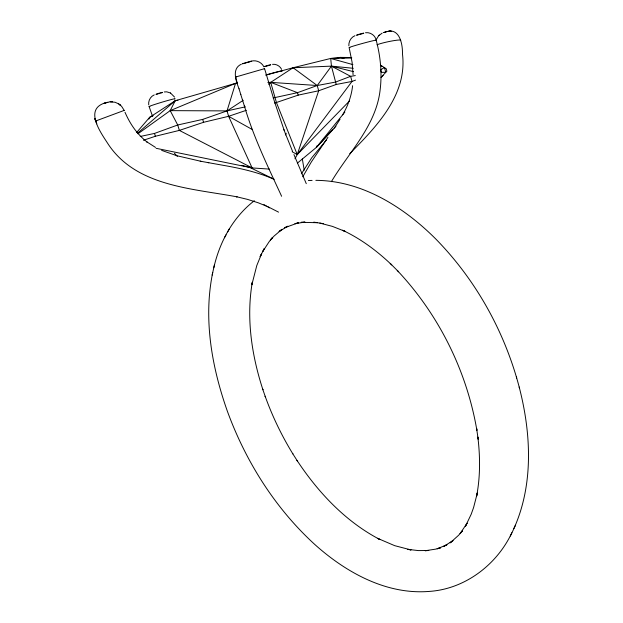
<?xml version="1.0" encoding="UTF-8"?>
<svg xmlns="http://www.w3.org/2000/svg" width="623" height="623" viewBox="0 0 623 623"><rect width="100%" height="100%" fill="white"/><g stroke="black" fill="none" stroke-linecap="round" stroke-linejoin="round"><path stroke-width="0.93" d="M348.841 45.775C348.545 41.57 351.029 37.263 354.97 35.675M352.602 85.709C351.497 96.012 347.868 105.91 342.65 114.819M212.731 272.492C203.137 318.976 211.836 367.344 227.473 411.523C245.945 461.877 275.428 508.656 315.222 544.868C346.186 572.529 386.533 594.949 429.325 591.406C465.038 589.054 496.92 564.687 511.896 532.696M213.798 267.734C219.646 241.895 233.111 217.03 254.348 200.723M212.147 275.093L214.405 265.016M237.394 82.859L235.533 83.365L227.021 110.902L228.61 116.306L252.12 167.93L269.416 169.098M510.276 536.06C534.02 490.317 531.832 435.711 519.185 387.047M376.339 39.529L378.582 35.784L382.148 33.12M284.228 130.472L274.657 102.172L264.58 68.655L235.517 77.057L236.226 76.941M148.874 119.11L149.637 117.334L175.188 100.747L235.533 83.365L237.433 83.311M297.615 162.946L316.344 147.425L317.169 145.665M513.85 528.577L515.439 525.282M285.389 134.973L286.253 133.229M137.956 133.774L170.204 110.637L175.188 100.747L177.952 100.248M302.762 176.768L311.329 161.988L327.947 137.348M294.975 158.748L297.249 154.59L352.011 81.434L355.562 80.11M224.444 237.76L226.04 234.879M227.714 231.834L229.357 228.867M301.431 173.801L311.765 157.751L326.522 139.84M331.381 181.675C349.176 151.747 376.572 125.285 380.24 88.964C382.187 72.034 380.287 54.754 375.692 38.4C373.995 34.569 369.696 32.1 365.53 32.731M340.041 119.211L334.294 128.112M351.691 57.503L340.213 57.394L330.704 58.453L331.444 66.131L317.224 85.522L297.483 92.679L273.178 97.959M332.884 129.584L316.344 147.425L344.862 112.07M264.596 68.662L264.175 68.865M268.871 84.588L270.694 82.353L317.224 85.522L335.571 82.065L350.624 76.333L355.305 75.578M136.624 132.504L149.637 117.334L153.157 115.722M316.344 147.425L335.984 126.158M381.144 77.236L386.875 71.186L386.221 68.717L380.334 65.041M349.783 153.647C376.175 126.967 407.567 94.93 402.458 53.874C402.754 44.365 399.655 27.778 386.852 31.602M381.175 77.493L383.161 75.352M349.487 100.973L297.249 154.59L292.164 151.755M379.337 35.013L378.582 35.784M137.465 133.283L175.188 100.747M96.277 120.722L95.592 121.033L124.203 110.403L121.617 106.346L118.643 103.862L115.084 102.265L110.154 101.806M243.196 100.326L227.021 110.902L202.677 119.406L177.719 124.989L154.496 133.431L140.23 136.468M269.074 83.412L293.083 67.736L330.704 58.453L351.715 58.001M107.841 102.273L105.053 103.099M156.139 148.313L252.12 167.93L179.354 130.402L177.719 124.989L170.204 110.637L235.533 83.365M383.752 32.497L386.774 31.633L385.333 31.983M154.239 94.898C150.431 96.487 148.157 100.794 148.718 104.851M112.584 101.806L109.726 101.853L104.072 103.247L104.968 103.114M241.381 64.185C231.351 68.623 236.109 81.309 239.045 88.824M104.267 103.169C83.848 110.107 101.65 133.875 108.386 144.443C136.569 186.542 192.266 188.411 237.098 196.86L236.39 196.704L247.58 199.399L258.374 202.841L268.303 206.914L278.559 212.139M162.51 92.531C164.199 91.597 154.364 94.478 156.03 94.431M266.169 75.04L293.083 67.736L331.444 66.131L350.624 76.333L352.011 81.434L336.233 84.463L318.68 90.763L298.176 95.132L274.65 103.107M162.268 92.617L160.664 93.139M270.148 65.088C273.629 63.601 260.912 67.284 265.149 66.521M143.43 140.268L155.368 136.266L179.354 130.402L203.55 122.31L228.61 116.306L246.42 110.279M269.416 65.322L268.046 65.742M249.231 61.981C258.397 58.951 235.416 65.61 244.481 63.336M123.72 110.512L124.195 110.388M248.842 62.098L247.167 62.596M159.729 93.419L158.585 93.754M385.279 32.108L383.83 32.505M361.589 33.938C368.941 31.703 355.733 34.857 356.629 35.238M337.456 58.188L340.213 57.394L343.989 58.289M361.005 34.109L359.385 34.561M267.501 65.898L265.912 66.334M246.295 62.845L244.855 63.235M157.853 93.956L156.28 94.369M358.599 34.763L356.854 35.192M245.415 106.829L227.021 110.902L170.204 110.637M164.277 91.947L166.777 91.838L170.531 93.006M251.03 61.249C255.944 59.691 261.652 62.144 263.872 66.809M95.599 121.049L94.828 118.541L96.814 123.852M272.539 64.333C276.254 63.873 280.015 66.022 281.635 69.371M308.354 180.53L312.092 180.405M267.843 82.438L270.694 82.353L297.483 92.679L298.176 95.132M315.845 180.343C362.064 180.654 403.899 207.14 435.656 238.874C476.174 280.132 505.082 332.448 519.543 388.378M317.496 222.715L301.228 222.325L304.982 222.092L294.928 223.68L298.417 222.761L284.618 227.745L287.834 226.219L279.065 231.515L282.009 229.342L274.081 236.039L270.32 240.026L272.664 237.363L269.128 241.716L262.867 251.342L264.362 248.452L260.095 256.692L261.551 253.88L256.793 265.538L251.848 284.773L252.299 282.289C246.093 318.267 251.7 355.344 262.922 389.764L262.704 389.149L265.328 396.75L265.149 396.244C272.376 416.343 281.689 435.679 292.857 453.879L292.608 453.489L297.335 460.927L297.015 460.428C318.189 492.466 345.5 521.568 379.843 539.502L377.554 538.319L394.663 545.655L411.055 549.945L407.839 549.361L418.43 550.592L428.78 550.491L425.182 550.732L435.656 549.136L440.718 547.757L437.151 548.785L446.964 544.759L443.755 546.418L453.014 540.608L450.141 542.867L458.637 535.235L462.554 530.703L460.078 533.6L467.102 523.172L465.326 526.544L471.175 514.279L473.597 507.527L477.327 493.027L476.587 496.274C480.349 476.774 480.24 456.706 477.841 437.05L478.153 439.168L476.611 428.414L476.891 430.361C466.759 370.833 438.654 314.366 397.24 270.429M336.233 84.463L331.444 66.131L353.303 68.296M313.797 222.131L323.516 223.68M208.105 162.619L223.229 165.321C240.556 168.342 257.883 172.205 274.065 179.26M200.217 161.162L208.814 162.751M200.925 161.295L176.885 155.734L161.622 150.369M319.879 223.096L332.402 226.383L345.578 231.585L342.557 230.245C360.842 238.773 377.172 251.022 391.727 264.915M241.794 165.391L252.12 167.93L248.499 166.606M331.444 66.131L353.576 71.676M330.704 58.453L352.914 64.621M248.927 166.987L273.824 179.159M228.61 116.306L252.338 129.545M155.516 147.41L146.592 141.701L147.012 142.005C136.624 133.781 130.012 123.736 124.982 112.249M263.903 204.593L266.294 205.979M380.622 65.454L382.203 66.427M267.882 206.906L269.44 207.88M170.484 92.975L174.565 97.087M118.658 103.877L120.706 105.443L119.733 104.617M293.083 67.736L317.224 85.522L318.68 90.763L297.249 154.59L276.48 102.686L270.694 82.353M390.224 263.412L398.603 271.792M174.44 153.25L177.353 156.334M281.612 196.276C267.937 166.598 253.468 137.146 244.286 105.661M293.931 154.566L306.275 183.668M292.499 151.202L285.357 133.501M152.518 116.143L149.115 106.58M283.901 129.592L285.716 134.451M242.526 100.124L244.387 105.972M240.758 94.455L242.596 100.358M154.496 133.431L155.368 136.266M239.014 88.731L240.813 94.618M235.525 77.042L237.285 82.96M202.677 119.406L203.55 122.31M516.389 376.923L516.701 378.052M349.129 47.574L352.12 62.393L353.085 74.768M304.211 170.165L302.326 158.958M149.839 106.517A13.644 0.491 -16.7 0 1 161.84 102.234A13.644 0.491 -16.7 0 1 174.705 99.026M349.885 47.504A14.08 0.452 -15.3 0 1 361.885 43.618A14.08 0.452 -15.3 0 1 376.012 40.331M265.709 75.072A12.709 0.584 -15.9 0 1 277.983 71.684A12.709 0.584 -15.9 0 1 281.939 71.147M377.016 44.794A12.725 1.215 -12.1 0 1 392.373 40.892A12.725 1.215 -12.1 0 1 400.379 40.659M384.461 67.502L380.637 69.776L381.331 72.377L385.73 72.268L384.461 67.502M391.213 31.189L388.884 31.166L391.213 31.189"/></g></svg>
